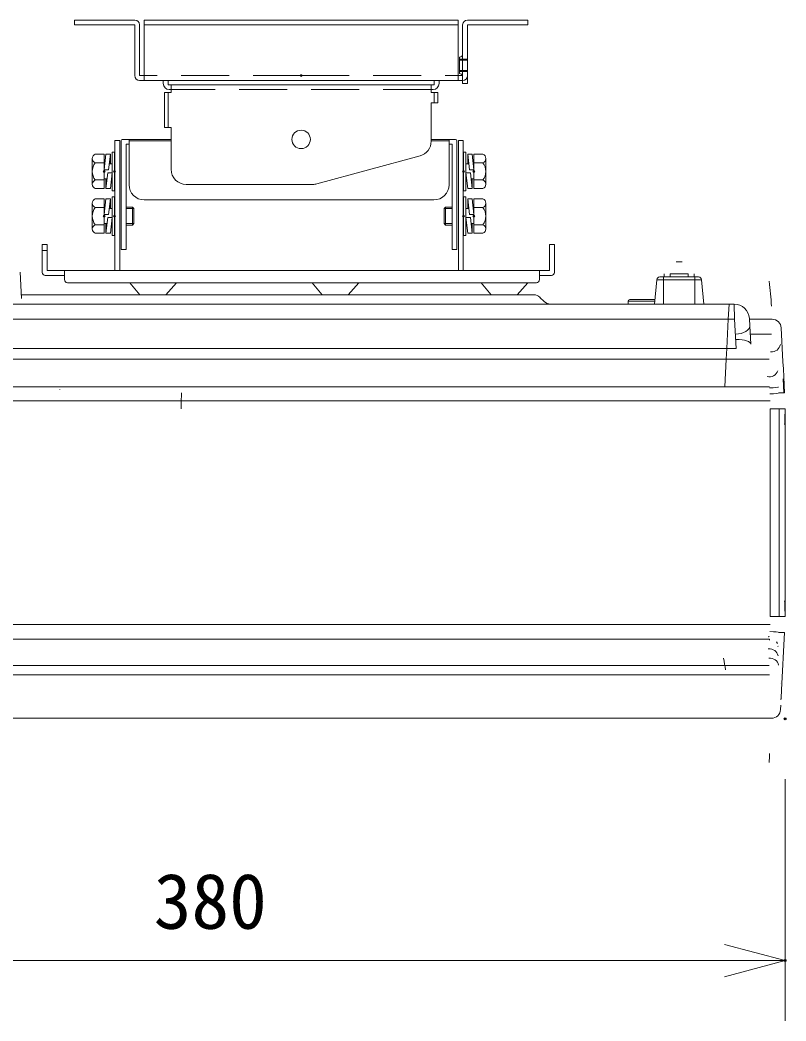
# Model space of a CAD drawing. Units: millimetres, scale not verified. Extents: x -63 to 62, y -56 to 57.
# Drawn here: x 33.23 to 58.56, y 2.1 to 35.21 of the extents above; entities that cross this region are included whole.
import ezdxf
from ezdxf.enums import TextEntityAlignment as Align

# ---------------------------------------------------------------- set-up
doc = ezdxf.new("R2010")
doc.units = ezdxf.units.MM
doc.header["$LTSCALE"] = 0.125
doc.header["$PDMODE"] = 32
doc.header["$PDSIZE"] = 0.0625
doc.linetypes.add('USER2', pattern=[19.05, 12.7, -6.35])
for name, color, linetype, lineweight in [('0-0_0', 7, 'Continuous', 18), ('0-4_GAIKEI', 1, 'Continuous', 18), ('0-5_SUNPO', 7, 'Continuous', 18), ('0-7_S1', 1, 'Continuous', 18)]:
    doc.layers.add(name, color=color, linetype=linetype, lineweight=lineweight)
doc.layers.add('0-1_DEFPOINTS', color=7, linetype='Continuous')
doc.styles.add('ＭＳ ゴシック', font='')
doc.styles.get('ＭＳ ゴシック').set_extended_font_data('MS Gothic')

# ---------------------------------------------------------------- blocks, each defined once
blk = doc.blocks.new('_OPEN30')
at = {"layer": '0-0_0'}
blk.add_line((0, 0), (-1, 0), dxfattribs=at)
blk.add_lwpolyline([(-1, 0.26795), (0, 0), (-1, -0.26795)], dxfattribs=at)
blk = doc.blocks.new('D6')
at = {"layer": '0-1_DEFPOINTS'}
for p in [(19.639, 13.2887), (57.639, 13.2887), (57.639, 5.2887)]:
    blk.add_point(p, dxfattribs=at)
at = {"layer": '0-5_SUNPO'}
for p, q in [((19.639, 11.2887), (19.639, 3.2887)), ((57.639, 11.2887), (57.639, 3.2887)), ((21.639, 5.2887), (55.639, 5.2887))]:
    blk.add_line(p, q, dxfattribs=at)
at = {"layer": '0-5_SUNPO', "xscale": 2, "yscale": 2, "rotation": 180}
blk.add_blockref('_OPEN30', (19.639, 5.2887), dxfattribs=at)
at = {"layer": '0-5_SUNPO', "xscale": 2, "yscale": 2}
blk.add_blockref('_OPEN30', (57.639, 5.2887), dxfattribs=at)
at = {"layer": '0-5_SUNPO', "style": 'ＭＳ ゴシック'}
blk.add_text('380', height=1.833, dxfattribs=at).set_placement((36.764, 5.7887), align=Align.BOTTOM_LEFT)

msp = doc.modelspace()

# ---------------------------------------------------------------- linework, layer by layer
at = {"layer": '0-4_GAIKEI'}
for p, q in [((55.1301, 27.2132), (54.9301, 27.2132)), ((33.2344, 26.8713), (33.28, 26.0024)), ((54.2178, 25.8132), (54.2885, 26.622)), ((54.2885, 26.622), (54.5115, 26.622)), ((54.3881, 26.7132), (54.5115, 26.7132)), ((54.5115, 26.7132), (54.5115, 26.622)), ((55.5486, 26.7132), (54.5115, 26.7132)), ((54.5115, 26.622), (55.5486, 26.622)), ((54.5115, 25.8132), (54.5115, 26.622)), ((54.5301, 26.8132), (54.5301, 26.7132)), ((54.7301, 26.7132), (54.7301, 26.8132)), ((54.7301, 26.8132), (55.3301, 26.8132)), ((55.3301, 26.8132), (55.3301, 26.7132)), ((55.5301, 26.7132), (55.5301, 26.8132)), ((55.5486, 26.7132), (55.5486, 26.622)), ((55.672, 26.7132), (55.5486, 26.7132)), ((55.7716, 26.622), (55.5486, 26.622)), ((55.5486, 25.8132), (55.5486, 26.622)), ((55.8424, 25.8132), (55.7716, 26.622)), ((34.436, 26.1232), (33.2736, 26.1232)), ((50.2158, 26.1232), (33.2737, 26.1232)), ((50.5622, 25.9011), (50.4279, 26.0354)), ((53.3428, 25.8132), (53.3445, 25.9141)), ((53.3445, 25.9141), (54.2266, 25.9141)), ((54.2309, 25.9632), (53.3945, 25.9632)), ((56.6516, 25.3132), (56.6779, 25.8132)), ((56.8508, 25.8132), (56.8639, 25.3132)), ((56.6516, 25.3132), (26.8816, 25.3132)), ((57.3632, 25.0894), (57.3501, 25.3394)), ((57.3944, 24.4943), (57.3632, 25.0894)), ((57.3774, 24.8172), (58.0806, 24.8172)), ((56.601, 24.3475), (26.8816, 24.3475)), ((56.5826, 23.9951), (56.601, 24.3475)), ((56.9145, 24.3475), (56.601, 24.3475)), ((56.5826, 23.9951), (26.1694, 23.9951)), ((56.5343, 23.0732), (56.5826, 23.9951)), ((56.5826, 23.9951), (58.0087, 23.9951)), ((58.4634, 23.3112), (58.4634, 23.3088)), ((58.4643, 23.3446), (58.489, 22.8732)), ((56.5343, 23.0732), (26.1694, 23.0732)), ((34.5536, 22.9932), (34.5535, 22.9965)), ((56.5342, 23.0723), (58.0194, 23.0723)), ((58.4792, 22.8747), (58.3286, 22.8747)), ((26.1608, 22.6132), (58.0385, 22.6132)), ((58.3418, 22.3514), (58.0421, 22.3514)), ((58.0421, 22.3514), (58.0421, 15.4751)), ((58.4929, 22.3514), (58.3418, 22.3514)), ((58.3418, 15.4751), (58.3418, 22.3514)), ((58.4929, 22.3514), (58.4929, 22.3514)), ((58.5301, 22.3514), (58.5027, 22.3514)), ((58.3418, 15.4751), (58.0421, 15.4751)), ((58.5301, 15.4751), (58.3418, 15.4751)), ((58.4929, 15.4751), (58.4929, 15.4751)), ((26.2291, 15.2132), (58.0385, 15.2132)), ((58.5164, 14.9517), (58.3286, 14.9517)), ((58.4792, 14.9517), (58.4792, 14.9517)), ((58.017, 14.728), (32.6046, 14.728)), ((58.017, 14.728), (58.017, 14.6955)), ((58.2431, 14.6428), (58.2862, 14.5847)), ((26.2278, 13.852), (58.0047, 13.852)), ((26.1419, 13.5467), (58.0189, 13.5467)), ((58.3912, 13.2694), (58.3923, 13.2694)), ((58.3825, 12.3975), (58.39, 12.5406)), ((40.8256, 12.1132), (40.8656, 12.1132)), ((40.8256, 12.1132), (40.8256, 12.1132)), ((40.8656, 12.1132), (40.8656, 12.1132)), ((42.5001, 12.1132), (42.5401, 12.1132)), ((42.5001, 12.1132), (42.5001, 12.1132)), ((42.5401, 12.1132), (42.5401, 12.1132)), ((42.5421, 12.1132), (42.5421, 12.1132))]:
    msp.add_line(p, q, dxfattribs=at)
at = {"layer": '0-4_GAIKEI', "color": 7}
for p, q in [((56.6035, 25.8132), (32.8951, 25.8132)), ((56.6779, 25.8132), (56.6034, 25.8132)), ((56.6779, 25.8132), (56.8508, 25.8132)), ((57.3515, 25.3132), (58.1039, 25.3132)), ((58.4625, 23.9031), (58.4035, 25.0289)), ((58.4746, 23.6706), (58.4625, 23.9031)), ((58.5164, 22.8747), (58.4746, 23.6706)), ((58.5301, 15.4751), (58.5301, 22.3514)), ((58.417, 13.0554), (58.5164, 14.9517)), ((58.4024, 12.7766), (58.4168, 13.0523)), ((58.4006, 12.742), (58.4024, 12.7766)), ((25.6199, 12.1132), (58.0829, 12.1132)), ((42.5001, 12.1132), (40.8656, 12.1132))]:
    msp.add_line(p, q, dxfattribs=at)
at = {"layer": '0-4_GAIKEI'}
msp.add_lwpolyline([(56.601, 24.3475), (56.6516, 25.3132), (56.8639, 25.3132), (56.9145, 24.3475)], dxfattribs=at)
for centre, radius, start, end in [((54.3881, 26.6132), 0.1, 90, 175), ((55.672, 26.6132), 0.1, 5, 90), ((50.2158, 25.8232), 0.3, 45, 90), ((50.7743, 26.1132), 0.3, 225, 270), ((53.3945, 25.9132), 0.05, 90, 179), ((48.5327, 22.3514), 9.97, 177, 180), ((58.3225, 12.7808), 0.08, 317.65535, 357), ((58.3401, 12.5432), 0.05, 357, 2.76739)]:
    msp.add_arc(centre, radius, start, end, dxfattribs=at)
at = {"layer": '0-4_GAIKEI', "color": 7}
for centre, radius, start, end in [((56.8508, 25.3132), 0.5, 3, 90), ((58.1039, 25.0132), 0.3, 3, 90), ((48.5301, 22.3514), 10, 357, 0), ((48.5301, 15.4751), 10, 0, 3), ((58.0829, 12.4132), 0.3, 270, 357)]:
    msp.add_arc(centre, radius, start, end, dxfattribs=at)
at = {"layer": '0-4_GAIKEI'}
for centre, major_axis, ratio, start_param, end_param in [((-136.3092, 25.2821), (-194.4005, 0), 0.226986, 3.15213, 3.1707634), ((56.8639, 25.0632), (0.4993, 0.0262), 0.499486, 4.7385599, 6.2831853), ((56.8935, 24.4983), (-0.501, 0.007), 0.300713, 3.121648, 4.6662734), ((58.0806, 24.5246), (0.2997, -0.0139), 0.975145, 4.6671494, 6.1819208), ((58.0087, 23.7026), (0.2976, -0.0382), 0.974802, 4.5877281, 6.0983773), ((58.4447, 23.669), (0.03, 0.0016), 0.004579, 0, 0.6716763), ((58.0194, 23.0566), (0.2996, 0.015), 0.05227, 4.7150108, 6.2393339), ((58.0293, 22.859), (0.2996, 0.015), 0.05227, 4.7150107, 6.239283), ((58.4864, 22.8732), (0.03, 0.0016), 0.004579, 0, 1.4836498), ((58.0293, 14.9674), (0.2996, -0.015), 0.05227, 0.0439023, 1.5681747), ((57.9939, 14.785), (0.0264, 0.0142), 0.995881, 0.4855768, 1.8503003), ((58.0047, 14.1305), (0.2996, 0.0154), 0.928158, 0.1118023, 1.6185326), ((58.2767, 14.4703), (0.0276, 0.0117), 0.995085, 0.3746477, 0.4541655), ((-525.5858, 7431.9765), (-583.4811, 7423.892), 0.003048, 3.1010826, 3.1024108), ((58.0189, 13.8252), (0.2997, 0.0125), 0.928216, 0.1012715, 1.609459), ((-136.3138, 12.2473), (-194.3598, 0), 0.400548, 3.1209793, 3.1249021)]:
    msp.add_ellipse(centre, major_axis=major_axis, ratio=ratio, start_param=start_param, end_param=end_param, dxfattribs=at)
at = {"layer": '0-4_GAIKEI', "color": 7}
for centre, ratio, start_param, end_param in [((58.3705, 12.7426), 0.045893, 0, 0.7897575), ((58.3706, 12.7436), 0.004579, 5.5435735, 6.2831853)]:
    msp.add_ellipse(centre, major_axis=(0.03, -0.0016), ratio=ratio, start_param=start_param, end_param=end_param, dxfattribs=at)
at = {"layer": '0-7_S1'}
for p, q in [((37.03, 35.2133), (35.03, 35.2133)), ((35.03, 35.0533), (35.03, 35.2133)), ((42.53, 35.2133), (37.34, 35.2133)), ((37.34, 33.2133), (37.34, 35.2133)), ((42.53, 35.2133), (47.72, 35.2133)), ((47.72, 33.2133), (47.72, 35.2133)), ((48.03, 35.2133), (50.03, 35.2133)), ((50.03, 35.0533), (50.03, 35.2133)), ((37.03, 35.0533), (35.03, 35.0533)), ((37.03, 33.3733), (37.03, 35.0533)), ((37.19, 33.3733), (37.19, 35.0533)), ((42.53, 35.0533), (37.34, 35.0533)), ((42.53, 35.0533), (47.72, 35.0533)), ((47.87, 33.3733), (47.87, 35.0533)), ((48.03, 33.1133), (48.03, 35.0533)), ((48.03, 35.0533), (50.03, 35.0533)), ((47.77, 33.9833), (47.77, 33.4433)), ((37.34, 33.3733), (37.19, 33.3733)), ((42.53, 33.2133), (37.19, 33.2133)), ((37.97, 33.1133), (37.97, 33.2133)), ((38.13, 33.0733), (38.13, 33.2133)), ((42.53, 33.2133), (47.87, 33.2133)), ((46.93, 33.0733), (46.93, 33.2133)), ((47.09, 33.1133), (47.09, 33.2133)), ((47.72, 33.3733), (47.87, 33.3733)), ((47.87, 33.1133), (47.87, 33.2133)), ((38.01, 31.6587), (38.01, 32.8133)), ((38.01, 32.8133), (38.23, 32.8133)), ((38.23, 33.0733), (38.13, 33.0733)), ((38.23, 32.9133), (38.17, 32.9133)), ((38.23, 32.8133), (38.23, 33.0733)), ((46.93, 33.0733), (38.23, 33.0733)), ((46.83, 32.8133), (46.83, 33.0733)), ((46.89, 32.9133), (46.83, 32.9133)), ((47.05, 32.8133), (46.83, 32.8133)), ((47.05, 32.4744), (47.05, 32.8133)), ((48.03, 33.1133), (47.87, 33.1133)), ((46.83, 31.2051), (46.83, 32.4744)), ((47.05, 32.4744), (46.83, 32.4744)), ((38.01, 31.6587), (38.23, 31.6587)), ((38.23, 30.2733), (38.23, 31.6587)), ((36.37, 31.2233), (36.5301, 31.2233)), ((36.37, 31.2233), (36.37, 30.2233)), ((36.5301, 30.2233), (36.5301, 31.2233)), ((36.84, 31.2133), (36.84, 31.2633)), ((36.84, 31.2133), (36.84, 29.7633)), ((38.23, 31.2133), (36.84, 31.2133)), ((47.42, 31.2133), (46.83, 31.2133)), ((47.42, 31.2633), (47.42, 31.2133)), ((47.42, 29.7633), (47.42, 31.2133)), ((47.7301, 31.2233), (47.7301, 30.2233)), ((47.7301, 31.2233), (47.8901, 31.2233)), ((47.8901, 30.2233), (47.8901, 31.2233)), ((36.2827, 29.565), (36.2827, 30.8437)), ((36.3614, 30.8437), (36.2827, 30.8437)), ((36.3614, 29.565), (36.3614, 30.8437)), ((36.74, 28.1233), (36.74, 31.1033)), ((36.84, 31.1033), (36.74, 31.1033)), ((47.52, 31.1033), (47.42, 31.1033)), ((47.52, 31.1033), (47.52, 28.1233)), ((47.8987, 30.8437), (47.9774, 30.8437)), ((47.8987, 29.565), (47.8987, 30.8437)), ((47.9774, 29.565), (47.9774, 30.8437)), ((35.6237, 29.7784), (35.6237, 30.6303)), ((35.722, 30.7722), (36.0171, 30.7722)), ((35.722, 30.4883), (36.0171, 30.4883)), ((36.0171, 29.6365), (36.0171, 30.7722)), ((36.0171, 30.2535), (36.0761, 30.7699)), ((36.0761, 30.7699), (36.2237, 30.7699)), ((36.1647, 30.2535), (36.2237, 30.7699)), ((36.2237, 30.4502), (36.2237, 30.7699)), ((43.0446, 29.7909), (46.4616, 30.7228)), ((48.0364, 30.4502), (48.0364, 30.7699)), ((48.0954, 30.2535), (48.0364, 30.7699)), ((48.184, 30.7699), (48.0364, 30.7699)), ((48.243, 30.2535), (48.184, 30.7699)), ((48.243, 29.6365), (48.243, 30.7722)), ((48.5381, 30.7722), (48.243, 30.7722)), ((48.5381, 30.4883), (48.243, 30.4883)), ((48.6364, 29.7784), (48.6364, 30.6303)), ((36.0171, 30.2535), (36.1647, 30.2535)), ((36.1351, 30.1552), (36.0761, 29.6388)), ((36.1351, 30.1552), (36.2827, 30.1552)), ((36.1871, 30.4502), (36.2827, 30.4502)), ((36.2237, 29.6388), (36.2827, 30.1552)), ((36.37, 26.9233), (36.37, 30.2233)), ((36.5301, 30.2233), (36.5301, 26.9233)), ((47.7301, 26.9233), (47.7301, 30.2233)), ((47.8901, 30.2233), (47.8901, 26.9233)), ((48.073, 30.4502), (47.9774, 30.4502)), ((48.0364, 29.6388), (47.9774, 30.1552)), ((48.125, 30.1552), (47.9774, 30.1552)), ((48.243, 30.2535), (48.0954, 30.2535)), ((48.125, 30.1552), (48.184, 29.6388)), ((35.722, 29.9204), (36.0171, 29.9204)), ((36.0171, 29.9584), (36.1127, 29.9584)), ((36.0761, 29.6388), (36.0761, 29.9584)), ((48.243, 29.9584), (48.1474, 29.9584)), ((48.184, 29.6388), (48.184, 29.9584)), ((48.5381, 29.9204), (48.243, 29.9204)), ((35.722, 29.6365), (36.0171, 29.6365)), ((36.0761, 29.6388), (36.2237, 29.6388)), ((36.3614, 29.565), (36.2827, 29.565)), ((42.9131, 29.7733), (38.73, 29.7733)), ((47.8987, 29.565), (47.9774, 29.565)), ((48.184, 29.6388), (48.0364, 29.6388)), ((48.5381, 29.6365), (48.243, 29.6365)), ((35.6237, 28.3002), (35.6237, 29.152)), ((35.722, 29.294), (36.0171, 29.294)), ((36.0171, 28.1582), (36.0171, 29.294)), ((36.0171, 28.7753), (36.0761, 29.2917)), ((36.0761, 29.2917), (36.2237, 29.2917)), ((36.1647, 28.7753), (36.2237, 29.2917)), ((36.2237, 28.972), (36.2237, 29.2917)), ((36.3614, 29.3654), (36.2827, 29.3654)), ((36.2827, 28.0867), (36.2827, 29.3654)), ((36.3614, 28.0867), (36.3614, 29.3654)), ((37.34, 29.2633), (46.92, 29.2633)), ((47.8987, 28.0867), (47.8987, 29.3654)), ((47.8987, 29.3654), (47.9774, 29.3654)), ((47.9774, 28.0867), (47.9774, 29.3654)), ((48.184, 29.2917), (48.0364, 29.2917)), ((48.0954, 28.7753), (48.0364, 29.2917)), ((48.0364, 28.972), (48.0364, 29.2917)), ((48.243, 28.7753), (48.184, 29.2917)), ((48.5381, 29.294), (48.243, 29.294)), ((48.243, 28.1582), (48.243, 29.294)), ((48.6364, 28.3002), (48.6364, 29.152)), ((35.722, 29.01), (36.0171, 29.01)), ((36.1871, 28.972), (36.2827, 28.972)), ((36.74, 29.0212), (36.9515, 29.0212)), ((36.74, 28.972), (37.0007, 28.972)), ((36.9515, 29.0212), (37.0007, 28.972)), ((36.9515, 28.431), (36.9515, 29.0212)), ((37.0007, 28.4802), (37.0007, 28.972)), ((47.3086, 29.0212), (47.2594, 28.972)), ((47.2594, 28.4802), (47.2594, 28.972)), ((47.52, 28.972), (47.2594, 28.972)), ((47.52, 29.0212), (47.3086, 29.0212)), ((47.3086, 28.431), (47.3086, 29.0212)), ((48.073, 28.972), (47.9774, 28.972)), ((48.5381, 29.01), (48.243, 29.01)), ((36.0171, 28.7753), (36.1647, 28.7753)), ((36.1351, 28.6769), (36.0761, 28.1605)), ((36.1351, 28.6769), (36.2827, 28.6769)), ((36.2237, 28.1605), (36.2827, 28.6769)), ((48.125, 28.6769), (47.9774, 28.6769)), ((48.0364, 28.1605), (47.9774, 28.6769)), ((48.243, 28.7753), (48.0954, 28.7753)), ((48.125, 28.6769), (48.184, 28.1605)), ((35.722, 28.4422), (36.0171, 28.4422)), ((35.722, 28.1582), (36.0171, 28.1582)), ((36.0171, 28.4802), (36.1127, 28.4802)), ((36.0761, 28.1605), (36.0761, 28.4802)), ((36.0761, 28.1605), (36.2237, 28.1605)), ((36.74, 28.4802), (37.0007, 28.4802)), ((36.74, 28.431), (36.9515, 28.431)), ((37.0007, 28.4802), (36.9515, 28.431)), ((47.52, 28.4802), (47.2594, 28.4802)), ((47.2594, 28.4802), (47.3086, 28.431)), ((47.52, 28.431), (47.3086, 28.431)), ((48.184, 28.1605), (48.0364, 28.1605)), ((48.243, 28.4802), (48.1474, 28.4802)), ((48.184, 28.1605), (48.184, 28.4802)), ((48.5381, 28.4422), (48.243, 28.4422)), ((48.5381, 28.1582), (48.243, 28.1582)), ((36.3614, 28.0867), (36.2827, 28.0867)), ((36.74, 28.1233), (36.74, 27.6233)), ((47.52, 27.6233), (47.52, 28.1233)), ((47.8987, 28.0867), (47.9774, 28.0867)), ((33.9696, 27.7866), (34.1296, 27.7866)), ((33.9696, 27.5866), (33.9696, 27.7866)), ((33.9696, 27.5866), (34.1296, 27.5866)), ((33.9696, 26.8632), (33.9696, 27.5866)), ((34.1296, 27.7866), (34.1296, 27.5866)), ((34.1296, 27.5866), (34.1296, 26.9233)), ((36.74, 27.6233), (36.58, 27.6233)), ((47.68, 27.6233), (47.52, 27.6233)), ((50.7475, 27.7866), (50.7475, 27.5866)), ((50.9076, 27.7866), (50.7475, 27.7866)), ((50.7475, 27.5866), (50.7475, 26.9233)), ((50.9076, 27.5866), (50.9076, 27.7866)), ((50.9076, 26.8632), (50.9076, 27.5866)), ((34.1296, 26.9233), (36.5301, 26.9233)), ((34.704, 26.9233), (50.7475, 26.9233)), ((36.53, 26.9233), (34.704, 26.9233)), ((34.704, 26.9233), (34.704, 26.8233)), ((38.0587, 26.9233), (38.0587, 26.9233)), ((38.0587, 26.9233), (38.0587, 26.9233)), ((50.406, 26.9233), (50.406, 26.6233)), ((34.704, 26.7632), (34.0696, 26.7632)), ((34.704, 26.8233), (34.704, 26.6233)), ((34.704, 26.7632), (34.704, 26.7632)), ((50.3068, 26.5233), (34.804, 26.5233)), ((36.8635, 26.5233), (37.1937, 26.1232)), ((38.0569, 26.1232), (38.4062, 26.5233)), ((42.8948, 26.5233), (43.2251, 26.1232)), ((44.0883, 26.1232), (44.4376, 26.5233)), ((48.4831, 26.5233), (48.8133, 26.1232)), ((49.6765, 26.1232), (50.0259, 26.5233)), ((50.8075, 26.7633), (50.406, 26.7633)), ((50.406, 26.7632), (50.406, 26.7632)), ((48.019, 26.1232), (49.219, 26.1232))]:
    msp.add_line(p, q, dxfattribs=at)
at = {"layer": '0-7_S1', "linetype": 'USER2'}
for p, q in [((47.77, 33.9133), (48.03, 33.9133)), ((47.77, 33.8833), (48.03, 33.8833)), ((47.77, 33.5433), (48.03, 33.5433)), ((47.77, 33.5133), (48.03, 33.5133)), ((42.53, 33.3733), (37.34, 33.3733)), ((42.53, 33.3733), (47.72, 33.3733)), ((47.87, 33.2133), (47.87, 33.3433)), ((38.13, 31.6587), (38.13, 32.8133)), ((46.83, 32.9133), (38.23, 32.9133)), ((46.93, 32.4744), (46.93, 32.8133))]:
    msp.add_line(p, q, dxfattribs=at)
at = {"layer": '0-7_S1'}
for points in [[(36.58, 27.6233), (36.58, 28.1233), (36.58, 31.2133)], [(36.63, 31.2633), (36.84, 31.2633), (38.23, 31.2633)], [(46.83, 31.2633), (47.42, 31.2633), (47.63, 31.2633)], [(47.68, 31.2133), (47.68, 28.1233), (47.68, 27.6233)], [(44.09, 26.9233), (44.09, 26.9233), (44.0901, 26.9233)]]:
    msp.add_lwpolyline(points, dxfattribs=at)
msp.add_circle((42.53, 31.2633), 0.305, dxfattribs=at)
for centre, radius, start, end in [((37.03, 35.0533), 0.16, 0, 90), ((48.03, 35.0533), 0.16, 90, 180), ((47.77, 34.0833), 0.1, 270, 0), ((37.19, 33.3733), 0.16, 180, 270), ((47.77, 33.3433), 0.1, 17.4576, 90), ((47.87, 33.3733), 0.16, 270, 0), ((38.17, 33.1133), 0.2, 180, 270), ((46.89, 33.1133), 0.2, 270, 0), ((36.63, 31.2133), 0.05, 89.99996, 180), ((46.33, 31.2051), 0.5, 285.25512, 0), ((47.63, 31.2133), 0.05, 359.99998, 89.99996), ((35.7753, 30.6303), 0.1516, 110.57, 249.42987), ((36.0827, 30.2043), 0.459, 141.7868, 218.21312), ((48.4848, 30.6303), 0.1516, 290.57013, 69.43), ((48.1774, 30.2043), 0.459, 321.78688, 38.2132), ((38.73, 30.2733), 0.5, 180, 270), ((35.7753, 29.7784), 0.1516, 110.57, 249.42987), ((48.4848, 29.7784), 0.1516, 290.57013, 69.43), ((37.34, 29.7633), 0.5, 180, 269.99998), ((42.9131, 30.2733), 0.5, 270, 285.25512), ((46.92, 29.7633), 0.5, 270, 359.99998), ((35.7753, 29.152), 0.1516, 110.57, 249.42987), ((48.4848, 29.152), 0.1516, 290.57013, 69.43), ((36.0827, 28.7261), 0.459, 141.7868, 218.21312), ((48.1774, 28.7261), 0.459, 321.78688, 38.2132), ((35.7753, 28.3002), 0.1516, 110.57, 249.42987), ((48.4848, 28.3002), 0.1516, 290.57013, 69.43), ((34.0696, 26.8633), 0.1, 179.99996, 270), ((50.8075, 26.8633), 0.1, 270, 0.00004), ((34.804, 26.6233), 0.1, 180.00002, 270.00001), ((50.306, 26.6233), 0.1, 269.99999, 359.99998)]:
    msp.add_arc(centre, radius, start, end, dxfattribs=at)
at = {"layer": '0-7_S1', "linetype": 'USER2'}
msp.add_arc((47.77, 33.3433), 0.1, 0, 17.4576, dxfattribs=at)
at = {"layer": '0-7_S1'}
for p in [(42.53, 33.3733), (36.0171, 30.2043), (36.3614, 30.2043), (47.8987, 30.2043), (48.243, 30.2043), (36.0171, 28.7261), (36.3614, 28.7261), (47.8987, 28.7261), (48.243, 28.7261)]:
    msp.add_point(p, dxfattribs=at)

# ---------------------------------------------------------------- block references
at = {"layer": '0-5_SUNPO'}
msp.add_blockref('D6', (0.891, -1.1928), dxfattribs=at)

doc.saveas('drawing.dxf')
